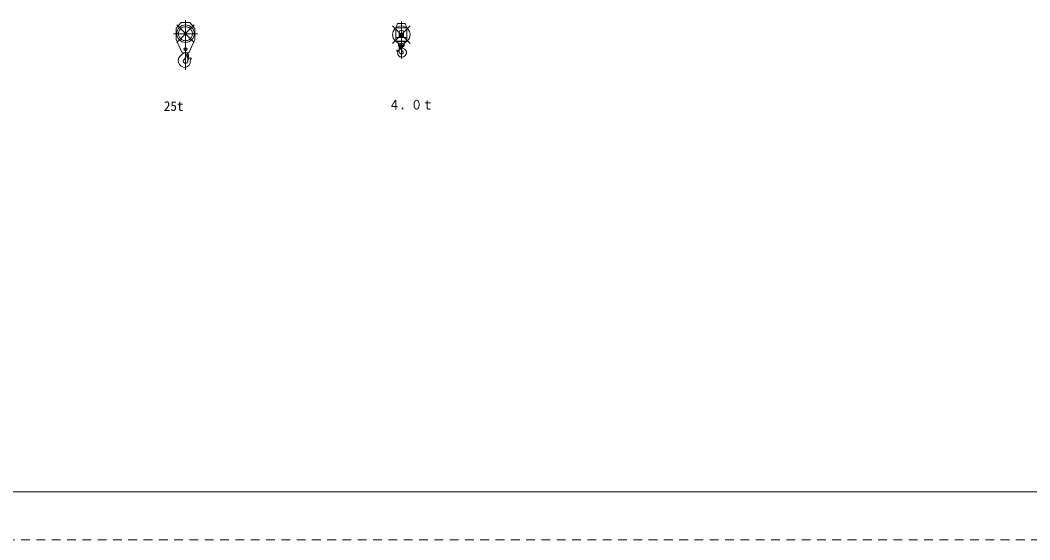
# Model space of a CAD drawing. Units: millimetres on the paper. Extents: x -420 to 420, y -297 to 297.
# Drawn here: x -53.2 to 177.7, y -297 to -178.2 of the extents above; entities that cross this region are included whole.
import ezdxf
from ezdxf.enums import TextEntityAlignment as Align

# ---------------------------------------------------------------- set-up
doc = ezdxf.new("R2010")
doc.units = ezdxf.units.MM
doc.linetypes.add('USER1', pattern=[3.5, 2, -1.5])
doc.linetypes.add('USER2', pattern=[17.5, 13, -1.5, 1.5, -1.5])
doc.layers.add('0-0_0', color=7, linetype='Continuous', lineweight=18)
doc.layers.add('0-1_1', color=7, linetype='USER1', lineweight=18)
doc.styles.add('ＭＳ ゴシック', font='')
doc.styles.get('ＭＳ ゴシック').set_extended_font_data('MS Gothic')

msp = doc.modelspace()

# ---------------------------------------------------------------- linework, layer by layer
at = {"layer": '0-0_0'}
for p, q in [((-17.522, -180.017), (-16.504, -178.777)), ((-16.31, -178.686), (-14.547, -178.686)), ((-13.335, -180.017), (-14.354, -178.777)), ((32.673, -179.971), (33.078, -179.008)), ((32.673, -179.971), (32.673, -182.131)), ((32.673, -179.971), (35.213, -179.971)), ((33.133, -178.971), (34.753, -178.971)), ((35.213, -179.971), (34.808, -179.008)), ((35.213, -182.131), (35.213, -179.971)), ((-17.579, -180.175), (-17.579, -182.532)), ((-13.279, -180.175), (-13.279, -182.532)), ((32.673, -182.131), (35.213, -182.131)), ((32.673, -182.131), (32.673, -183.001)), ((33.443, -180.831), (33.443, -182.131)), ((33.712, -181.971), (33.493, -181.991)), ((33.493, -181.991), (33.493, -182.091)), ((33.493, -181.991), (34.393, -181.991)), ((33.493, -182.091), (34.393, -182.091)), ((33.543, -182.111), (33.543, -182.131)), ((33.553, -182.101), (34.333, -182.101)), ((33.643, -182.091), (33.643, -182.101)), ((33.743, -180.531), (34.143, -180.531)), ((33.803, -181.201), (33.803, -181.871)), ((34.083, -181.201), (34.083, -181.871)), ((34.393, -181.991), (34.174, -181.971)), ((34.243, -182.091), (34.243, -182.101)), ((34.343, -182.111), (34.343, -182.131)), ((34.393, -182.091), (34.393, -181.991)), ((34.443, -180.831), (34.443, -182.131)), ((35.213, -182.131), (35.213, -183.001)), ((-16.245, -185.539), (-17.556, -182.635)), ((-13.301, -182.635), (-14.612, -185.539)), ((32.673, -183.001), (32.703, -183.031)), ((32.673, -183.001), (35.213, -183.001)), ((32.703, -183.031), (35.183, -183.031)), ((33.043, -183.031), (33.043, -183.231)), ((33.622, -184.01), (33.043, -183.231)), ((33.426, -184.527), (33.396, -185.427)), ((33.426, -184.527), (33.458, -184.528)), ((33.555, -184.685), (33.459, -185.411)), ((33.473, -184.316), (33.473, -184.48)), ((33.614, -184.611), (33.604, -184.611)), ((33.733, -184.507), (33.733, -184.633)), ((34.645, -184.817), (34.23, -184.624)), ((34.264, -184.01), (34.843, -183.231)), ((34.843, -183.231), (34.843, -183.031)), ((35.183, -183.031), (35.213, -183.001)), ((-16.017, -185.686), (-14.84, -185.686)), ((-14.987, -186.191), (-15.185, -186.305)), ((-14.88, -185.917), (-15.052, -185.672)), ((-15.033, -186.086), (-14.946, -186.283)), ((-14.912, -187.22), (-14.934, -186.34)), ((-14.762, -186.045), (-14.831, -187.243)), ((-14.762, -186.045), (-14.794, -186.043)), ((33.396, -185.427), (33.438, -185.428)), ((33.571, -185.725), (33.442, -185.447)), ((34.217, -185.247), (33.865, -184.93)), ((-14.831, -187.243), (-14.893, -187.239))]:
    msp.add_line(p, q, dxfattribs=at)
at = {"layer": '0-0_0', "color": 1}
for p, q in [((-17.429, -183.286), (-13.429, -179.286)), ((-17.429, -179.286), (-13.429, -183.286)), ((31.943, -183.521), (35.943, -179.521)), ((31.943, -179.521), (35.943, -183.521))]:
    msp.add_line(p, q, dxfattribs=at)
at = {"layer": '0-0_0', "linetype": 'USER2'}
for p, q in [((-15.429, -178.196), (-15.429, -189.536)), ((33.943, -178.471), (33.943, -187.051)), ((-18.179, -181.286), (-12.679, -181.286)), ((-17.579, -181.286), (-17.079, -181.286)), ((-13.279, -181.286), (-13.779, -181.286)), ((33.552, -181.521), (34.33, -181.521))]:
    msp.add_line(p, q, dxfattribs=at)
at = {"layer": '0-0_0', "color": 1}
for centre in [(-15.429, -181.286), (33.943, -181.521)]:
    msp.add_circle(centre, 2, dxfattribs=at)
at = {"layer": '0-0_0', "linetype": 'USER2'}
msp.add_circle((-15.429, -181.286), 1.6, dxfattribs=at)
at = {"layer": '0-0_0'}
for centre, radius in [((-15.429, -184.836), 0.35), ((33.943, -183.771), 0.2)]:
    msp.add_circle(centre, radius, dxfattribs=at)
for centre, radius, start, end in [((-17.329, -180.175), 0.25, 140.59876, 180), ((-16.31, -178.936), 0.25, 90, 140.59876), ((-14.547, -178.936), 0.25, 39.40124, 90), ((-13.529, -180.175), 0.25, 0, 39.40124), ((33.133, -179.031), 0.06, 90, 157.21652), ((34.753, -179.031), 0.06, 22.78348, 90), ((33.743, -180.831), 0.3, 90, 180), ((33.553, -182.111), 0.01, 90, 180), ((33.703, -181.871), 0.1, 275.32325, 0), ((33.943, -181.521), 0.35, 66.41972, 113.58028), ((34.183, -181.871), 0.1, 180, 264.67675), ((34.143, -180.831), 0.3, 0, 90), ((34.333, -182.111), 0.01, 0, 90), ((-17.329, -182.532), 0.25, 180, 204.3046), ((-13.529, -182.532), 0.25, 335.6954, 0), ((33.943, -183.771), 0.68, 162.66561, 245.18106), ((33.343, -184.316), 0.13, 0, 42.20905), ((33.553, -184.531), 0.095, 301.25358, 178.11062), ((33.654, -184.698), 0.1, 121.25352, 172.44118), ((33.614, -184.741), 0.13, 11.8558, 90), ((33.943, -183.771), 0.4, 216.63406, 323.36594), ((33.603, -184.507), 0.13, 0, 65.18188), ((34.133, -184.633), 0.4, 180, 228.00144), ((34.285, -184.506), 0.13, 114.96525, 245.00362), ((33.943, -183.771), 0.68, 294.96059, 17.33439), ((-15.532, -187.439), 1.55, 117.27713, 273.81009), ((-16.017, -185.436), 0.25, 204.3046, 270), ((-16.609, -185.35), 0.8, 297.27727, 335.22365), ((-17.249, -185.541), 2.2, 312.38243, 356.23681), ((-14.919, -186.036), 0.125, 356.67497, 203.71268), ((-15.084, -186.344), 0.15, 1.43384, 23.71215), ((-13.952, -187.715), 1, 113.6198, 165.13105), ((-14.84, -185.436), 0.25, 270, 335.6958), ((-14.289, -186.946), 0.16, 325.71605, 113.62351), ((32.983, -185.131), 0.08, 70.59346, 220.08188), ((32.233, -185.763), 0.9, 359.0311, 40.08853), ((32.762, -185.764), 0.75, 31.9803, 70.77824), ((33.943, -185.791), 0.81, 179.0311, 247.38111), ((32.762, -185.764), 0.75, 25.00038, 26.61992), ((33.439, -185.408), 0.02, 268.07628, 352.44686), ((33.943, -185.551), 0.41, 205.0002, 47.99902), ((34.043, -185.551), 1.07, 247.38057, 0), ((34.303, -185.551), 0.81, 0, 65.00035), ((-15.429, -187.536), 0.5, 132.38225, 0), ((-15.618, -187.7), 1.3, 278.38788, 7.24322), ((-14.629, -187.536), 0.3, 165.13039, 180), ((-14.892, -187.219), 0.02, 181.4321, 266.67589), ((-13.33, -187.599), 1, 145.71598, 177.20332)]:
    msp.add_arc(centre, radius, start, end, dxfattribs=at)
at = {"layer": '0-1_1', "linetype": 'Continuous'}
msp.add_line((-411.5, -286), (411.5, -286), dxfattribs=at)
at = {"layer": '0-1_1'}
msp.add_line((-420.5, -297), (420.5, -297), dxfattribs=at)
msp.add_line((-420.5, -297), (420.5, -297), dxfattribs=at)

# ---------------------------------------------------------------- texts
at = {"layer": '0-0_0', "style": 'ＭＳ ゴシック'}
msp.add_text('25t', height=2.199, dxfattribs=at).set_placement((-20.368, -199.587), align=Align.BOTTOM_LEFT)
at = {"layer": '0-0_0', "style": 'ＭＳ ゴシック', "width": 0.85}
msp.add_text('４．０ｔ', height=2.199, dxfattribs=at).set_placement((31.057, -199.277), align=Align.BOTTOM_LEFT)

doc.saveas('drawing.dxf')
